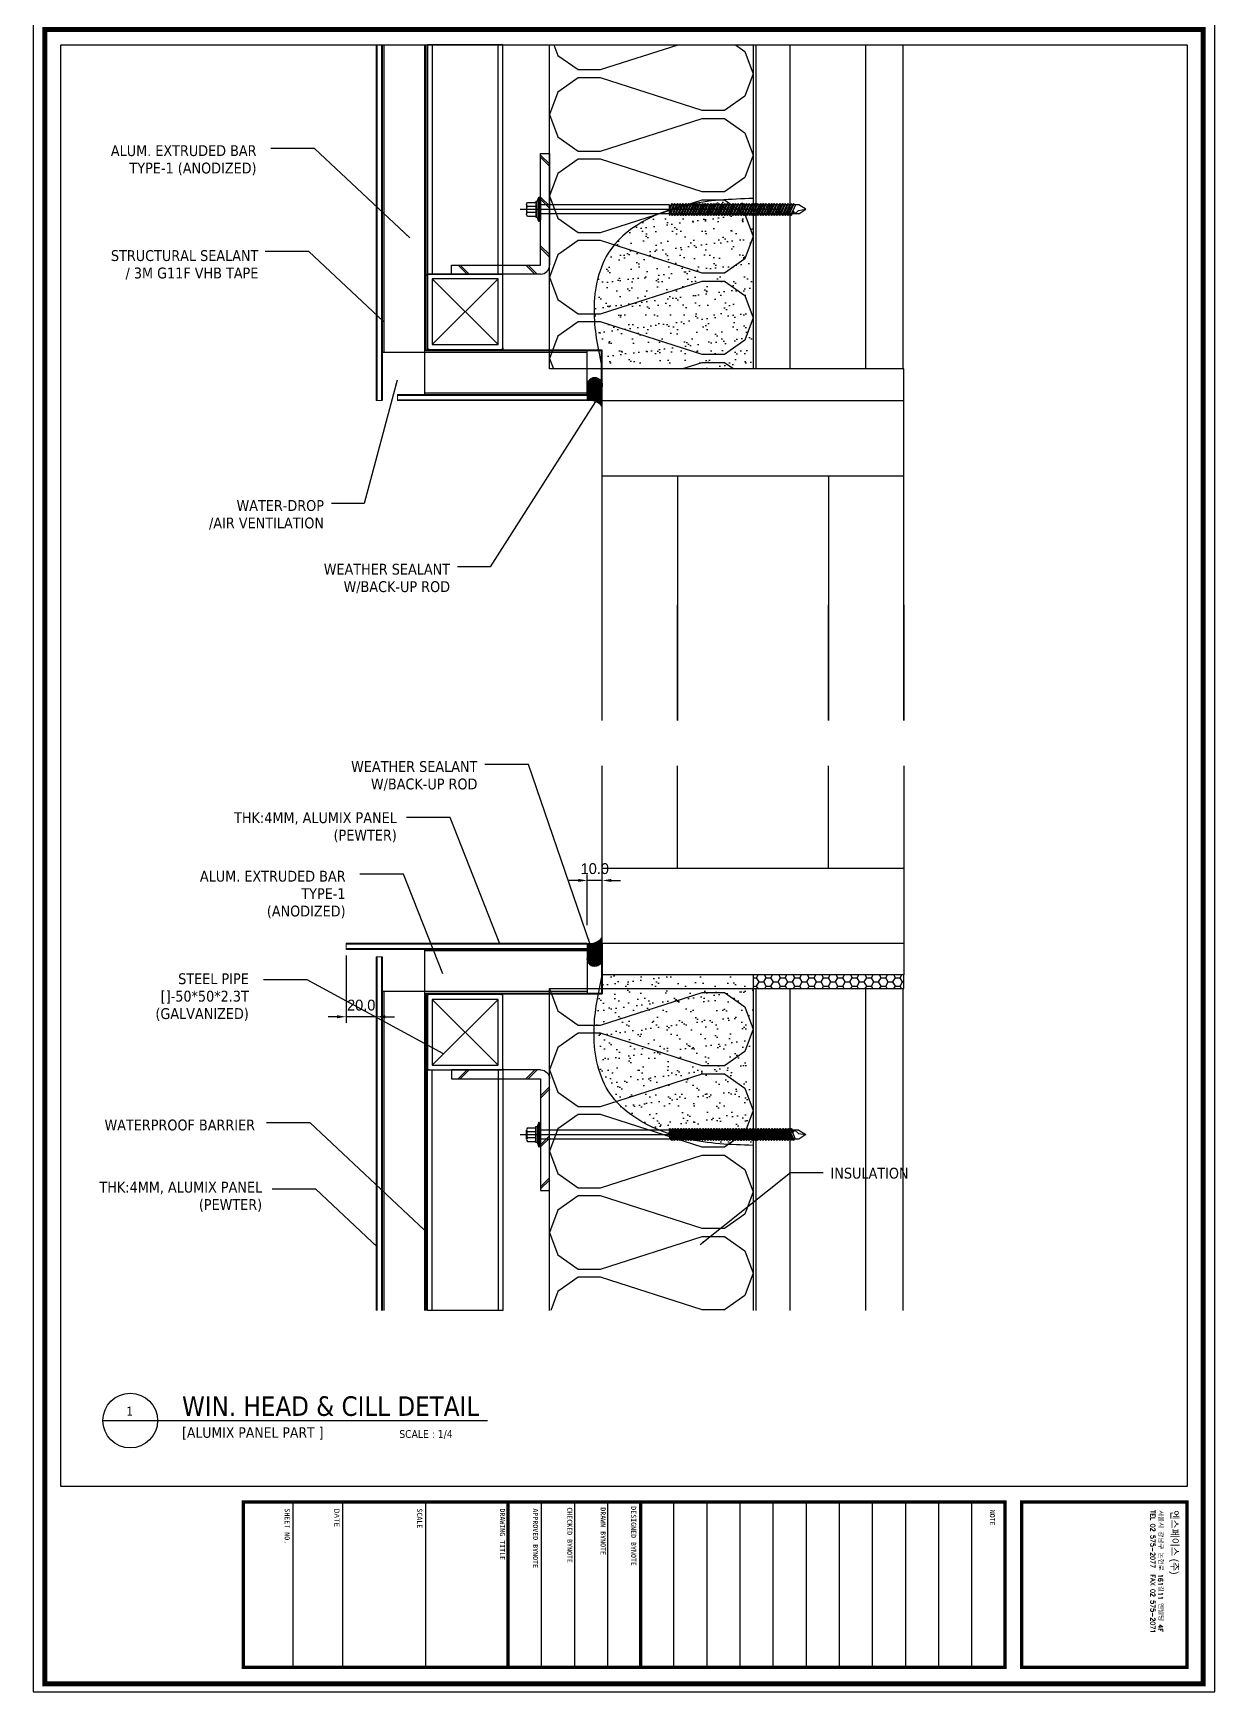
# Model space of a CAD drawing. Header units: millimetres. Extents: x 7297 to 60227, y -7497 to 19324.
# Drawn here: x 8487 to 9271, y 251 to 1352 of the extents above; entities that cross this region are included whole.
import ezdxf

# ---------------------------------------------------------------- set-up
doc = ezdxf.new("R2010")
doc.units = ezdxf.units.MM
doc.linetypes.add('HIDDEN', pattern=[0.375, 0.25, -0.125])
doc.layers.add('NS_AL_PANEL', color=32, linetype='Continuous', lineweight=9)
for name, color, linetype in [('NS_BRACKET_NUTS', 1, 'Continuous'), ('NS_CAULKING', 8, 'Continuous'), ('NS_COL_D-GREY', 8, 'Continuous'), ('NS_COL_L-GREY', 8, 'Continuous'), ('NS_COL_WHITE', 7, 'Continuous'), ('NS_DIM', 1, 'Continuous'), ('NS_FORM', 7, 'Continuous'), ('NS_FRAME', 253, 'Continuous'), ('NS_GASKET_3M', 150, 'Continuous'), ('NS_INSUL', 8, 'Continuous'), ('NS_PIPE_FRAME', 2, 'Continuous'), ('NS_TEXT', 2, 'Continuous'), ('NS_WATERPROOF', 150, 'Continuous')]:
    doc.layers.add(name, color=color, linetype=linetype)
doc.styles.add('Expo M', font='Expo M.ttf')
doc.styles.add('HGTXT', font='romans.shx', dxfattribs={"bigfont": 'whgtxt.shx'})
doc.dimstyles.new('DS2', dxfattribs={"dimscale": 2, "dimtxt": 1.8, "dimasz": 1.5, "dimexe": 1, "dimexo": 1, "dimgap": 0.5, "dimtad": 1, "dimtoh": 1, "dimdec": 1, "dimzin": 1, "dimdsep": 46, "dimtxsty": 'Expo M', "dimcen": 2, "dimadec": 1, "dimazin": 0, "dimtfac": 1, "dimtdec": 4, "dimtix": 1, "dimtmove": 1, "dimatfit": 3, "dimfxl": 1, "dimtolj": 1, "dimtzin": 1, "dimarcsym": 0})
doc.dimstyles.new('N-SPACE', dxfattribs={"dimscale": 4, "dimtxt": 1.8, "dimasz": 1.5, "dimexe": 1, "dimexo": 1, "dimgap": 1, "dimtad": 1, "dimtoh": 1, "dimdec": 1, "dimzin": 1, "dimdsep": 46, "dimtxsty": 'Expo M', "dimcen": 2, "dimclrd": 1, "dimclre": 1, "dimclrt": 2, "dimadec": 1, "dimazin": 0, "dimtfac": 1, "dimtdec": 1, "dimtix": 1, "dimtmove": 1, "dimatfit": 3, "dimfxl": 1, "dimtolj": 1, "dimtzin": 1, "dimarcsym": 0})

# ---------------------------------------------------------------- blocks, each defined once
blk = doc.blocks.new('*D782')
at = {"layer": 'NS_DIM', "color": 1, "lineweight": -2, "transparency": 16777216}
for p, q in [((8854.7, 759.4), (8854.7, 793.2)), ((8864.7, 755.4), (8864.7, 793.2)), ((8848.7, 789.2), (8842.7, 789.2)), ((8864.7, 789.2), (8854.7, 789.2)), ((8870.7, 789.2), (8876.7, 789.2))]:
    blk.add_line(p, q, dxfattribs=at)
at = {"layer": 'NS_DIM', "color": 1, "transparency": 16777216}
for points in [[(8848.7, 790.2), (8848.7, 788.2), (8854.7, 789.2)], [(8870.7, 790.2), (8870.7, 788.2), (8864.7, 789.2)]]:
    blk.add_solid(points, dxfattribs=at)
at = {"layer": 'NS_DIM', "color": 2, "transparency": 16777216, "insert": (8859.7, 797), "char_height": 7.2, "attachment_point": 5, "style": 'Expo M'}
blk.add_mtext('\\A1;10.0', dxfattribs=at)
blk = doc.blocks.new('*D781')
at = {"layer": 'NS_DIM', "color": 1, "lineweight": -2, "transparency": 16777216}
for p, q in [((8694.7, 739.4), (8694.7, 694.7)), ((8714.7, 734.4), (8714.7, 694.7)), ((8688.7, 698.7), (8682.7, 698.7)), ((8714.7, 698.7), (8694.7, 698.7)), ((8720.7, 698.7), (8726.7, 698.7))]:
    blk.add_line(p, q, dxfattribs=at)
at = {"layer": 'NS_DIM', "color": 1, "transparency": 16777216}
for points in [[(8688.7, 699.7), (8688.7, 697.7), (8694.7, 698.7)], [(8720.7, 699.7), (8720.7, 697.7), (8714.7, 698.7)]]:
    blk.add_solid(points, dxfattribs=at)
at = {"layer": 'NS_DIM', "color": 2, "transparency": 16777216, "insert": (8704.7, 706.4), "char_height": 7.2, "attachment_point": 5, "style": 'Expo M'}
blk.add_mtext('\\A1;20.0', dxfattribs=at)
blk = doc.blocks.new('AL-TEMPLATE')
at = {"color": 8}
for p, q in [((2716.82, 1392.97), (2800.02, 1392.97)), ((2716.82, 1376.33), (2800.02, 1376.33)), ((2716.82, 1359.69), (2800.02, 1359.69)), ((2716.82, 1343.05), (2800.02, 1343.05)), ((2716.82, 1326.41), (2800.02, 1326.41)), ((2716.82, 1309.77), (2800.02, 1309.77)), ((2716.82, 1293.13), (2800.02, 1293.13)), ((2716.82, 1276.49), (2800.02, 1276.49)), ((2716.82, 1259.85), (2800.02, 1259.85)), ((2716.82, 1243.21), (2800.02, 1243.21)), ((2716.82, 1209.93), (2800.02, 1209.93)), ((2716.82, 1193.29), (2800.02, 1193.29)), ((2716.82, 1176.65), (2800.02, 1176.65)), ((2716.82, 1118.41), (2800.02, 1118.41)), ((2716.82, 1076.81), (2800.02, 1076.81)), ((2716.82, 1051.85), (2800.02, 1051.85))]:
    blk.add_line(p, q, dxfattribs=at)
at = {"color": 7, "ltscale": 2}
blk.add_lwpolyline([(1972.34, 1515.25), (1972.34, 921.25), (2812.34, 921.25), (2812.34, 1515.25)], close=True, dxfattribs=at)
at = {"color": 8}
for points, const_width in [([(1976.34, 1509.45), (2808.34, 1509.45), (2808.34, 927.05), (1976.34, 927.05)], 2.5), ([(2716.82, 1501.32), (2800.02, 1501.32), (2800.02, 1418.12), (2716.82, 1418.12)], 1.66), ([(2716.82, 1409.8), (2800.02, 1409.8), (2800.02, 1026.89), (2716.82, 1026.89)], 1.66)]:
    blk.add_lwpolyline(points, close=True, dxfattribs=dict(at, const_width=const_width))
at = {"color": 9}
blk.add_lwpolyline([(1984.07, 1501.32), (2709.08, 1501.32), (2709.08, 935.18), (1984.07, 935.18)], close=True, dxfattribs=at)
at = {"color": 8, "const_width": 1.66}
for points in [[(2716.82, 1226.57), (2800.02, 1226.57)], [(2716.82, 1160.01), (2800.02, 1160.01)]]:
    blk.add_lwpolyline(points, dxfattribs=at)
at = {"color": 146, "true_color": 0x105689, "insert": (2721.06, 1496.93), "char_height": 3.6698, "attachment_point": 1, "style": 'HGTXT'}
blk.add_mtext('{\\fExpo M|b0|i0|c129|p18;엔스페이스 (주)}', dxfattribs=at)
at = {"insert": (2720.94, 1489.17), "char_height": 2.3487, "attachment_point": 1, "style": 'HGTXT'}
blk.add_mtext('서울시 강남구 논현로 161길11 엔빌딩 4F\\PTEL 02 575-2077  FAX 02 575-2071', dxfattribs=at)
at = {"color": 8, "attachment_point": 1}
for s, insert, char_height, width in [('NOTE', (2720.76, 1404.73), 2.556, 438.9676), ('DESIGNED BYNOTE', (2719.01, 1224.39), 2.5559, 438.9676), ('DRAWN BYNOTE', (2719.56, 1209.04), 2.5559, 438.9676), ('CHECKED BYNOTE', (2719.56, 1192.25), 2.5559, 438.9676), ('APPROVED BYNOTE', (2720.1, 1175.04), 2.5559, 438.9676), ('DRAWING TITLE', (2720.1, 1158.4), 2.5559, 438.9675), ('SCALE', (2720.1, 1116.8), 2.556, 438.9675), ('{\\fﾱﾼﾸﾲ|b0|i0|c129|p49;DATE}', (2720.1, 1075.2), 2.5559, 438.9675), ('SHEET NO.', (2720.1, 1050.24), 2.556, 438.9675)]:
    blk.add_mtext(s, dxfattribs=dict(at, insert=insert, char_height=char_height, width=width))
blk = doc.blocks.new('sb150')
for p, q in [((3.9, 167.9), (-4, 164.4)), ((-1.1, 167.5), (-4, 166.3)), ((3.9, 166), (-4, 162.6)), ((-3, 171.3), (-3, 167.1)), ((-3, 166.3), (-3, 165.2)), ((2.9, 167.1), (2.9, 166)), ((2.9, 165.2), (2.9, 164.2)), ((2.9, 171.3), (2.9, 167.9)), ((3.9, 164.2), (-4, 160.8)), ((3.9, 162.4), (-4, 158.9)), ((3.9, 160.5), (-4, 157.1)), ((3.9, 158.7), (-4, 155.3)), ((3.9, 156.9), (-4, 153.4)), ((3.9, 155), (-4, 151.6)), ((-3, 164.4), (-3, 163.4)), ((-3, 162.6), (-3, 161.6)), ((-3, 160.8), (-3, 159.7)), ((-3, 158.9), (-3, 157.9)), ((-3, 157.1), (-3, 156.1)), ((-3, 155.3), (-3, 154.2)), ((3.9, 156.9), (-0.1, 155.1)), ((0, -13.4), (0, 156.8)), ((2.9, 163.4), (2.9, 162.4)), ((2.9, 161.6), (2.9, 160.5)), ((2.9, 159.7), (2.9, 158.7)), ((2.9, 157.9), (2.9, 156.9)), ((2.9, 156.1), (2.9, 155)), ((2.9, 154.2), (2.9, 153.2)), ((3.9, 153.2), (-4, 149.8)), ((3.9, 151.4), (-4, 147.9)), ((3.9, 149.5), (-4, 146.1)), ((3.9, 147.7), (-4, 144.3)), ((3.9, 145.9), (-4, 142.4)), ((3.9, 144), (-4, 140.6)), ((-3, 153.4), (-3, 152.4)), ((-3, 151.6), (-3, 150.6)), ((-3, 149.8), (-3, 148.7)), ((-3, 147.9), (-3, 146.9)), ((-3, 146.1), (-3, 145.1)), ((-3, 144.3), (-3, 143.3)), ((2.9, 152.4), (2.9, 151.4)), ((2.9, 150.6), (2.9, 149.5)), ((2.9, 148.7), (2.9, 147.7)), ((2.9, 146.9), (2.9, 145.9)), ((2.9, 145.1), (2.9, 144)), ((2.9, 143.2), (2.9, 142.2)), ((3.9, 138.5), (-4, 135.1)), ((3.9, 136.7), (-4, 133.3)), ((3.9, 134.9), (-4, 131.4)), ((3.9, 133), (-4, 129.6)), ((3.9, 142.2), (-4, 138.8)), ((3.9, 140.4), (-4, 136.9)), ((3.9, 138.5), (-4, 135.1)), ((-3, 135.1), (-3, 134.1)), ((-3, 133.3), (-3, 132.3)), ((-3, 142.4), (-3, 141.4)), ((-3, 140.6), (-3, 139.6)), ((-3, 138.8), (-3, 137.8)), ((-3, 136.9), (-3, 135.9)), ((2.9, 135.9), (2.9, 134.9)), ((2.9, 134.1), (2.9, 133)), ((2.9, 132.2), (2.9, 131.2)), ((2.9, 141.4), (2.9, 140.4)), ((2.9, 139.6), (2.9, 138.5)), ((2.9, 137.7), (2.9, 136.7)), ((2.9, 135.9), (2.9, 134.9)), ((3.9, 131.2), (-4, 127.8)), ((3.9, 129.4), (-4, 125.9)), ((3.9, 127.5), (-4, 124.1)), ((3.9, 125.7), (-4, 122.3)), ((3.9, 123.9), (-4, 120.5)), ((3.9, 122), (-4, 118.6)), ((-3, 131.4), (-3, 130.4)), ((-3, 129.6), (-3, 128.6)), ((-3, 127.8), (-3, 126.8)), ((-3, 125.9), (-3, 124.9)), ((-3, 124.1), (-3, 123.1)), ((-3, 122.3), (-3, 121.3)), ((2.9, 128.6), (2.9, 127.5)), ((2.9, 126.7), (2.9, 125.7)), ((2.9, 124.9), (2.9, 123.9)), ((2.9, 123.1), (2.9, 122)), ((2.9, 121.2), (2.9, 120.2)), ((2.9, 130.4), (2.9, 129.4)), ((3.9, 120.2), (-4, 116.8)), ((3.9, 118.4), (-4, 115)), ((3.9, 116.5), (-4, 113.1)), ((3.9, 114.7), (-4, 111.3)), ((3.9, 112.9), (-4, 109.5)), ((3.9, 111), (-4, 107.6)), ((-3, 120.5), (-3, 119.4)), ((-3, 118.6), (-3, 117.6)), ((-3, 116.8), (-3, 115.8)), ((-3, 115), (-3, 113.9)), ((-3, 113.1), (-3, 112.1)), ((-3, 111.3), (-3, 110.3)), ((2.9, 119.4), (2.9, 118.4)), ((2.9, 117.6), (2.9, 116.5)), ((2.9, 115.7), (2.9, 114.7)), ((2.9, 113.9), (2.9, 112.9)), ((2.9, 112.1), (2.9, 111)), ((2.9, 110.2), (2.9, 109.2)), ((3.9, 109.2), (-4, 105.8)), ((3.9, 107.4), (-4, 104)), ((3.9, 105.5), (-4, 102.1)), ((3.9, 103.7), (-4, 100.3)), ((3.9, 101.9), (-4, 98.5)), ((3.9, 100), (-4, 96.6)), ((-3, 109.5), (-3, 108.4)), ((-3, 107.6), (-3, 106.6)), ((-3, 105.8), (-3, 104.8)), ((-3, 104), (-3, 102.9)), ((-3, 102.1), (-3, 101.1)), ((-3, 100.3), (-3, 99.3)), ((2.9, 108.4), (2.9, 107.4)), ((2.9, 104.7), (2.9, 103.7)), ((2.9, 106.6), (2.9, 105.5)), ((2.9, 102.9), (2.9, 101.9)), ((2.9, 101.1), (2.9, 100)), ((2.9, 99.2), (2.9, 98.2)), ((3.9, 98.2), (-4, 94.8)), ((3.9, 96.4), (-4, 93)), ((3.9, 94.5), (-4, 91.1)), ((3.9, 92.7), (-4, 89.3)), ((3.9, 90.9), (-4, 87.5)), ((3.9, 89), (-4, 85.6)), ((-3, 98.5), (-3, 97.4)), ((-3, 96.6), (-3, 95.6)), ((-3, 94.8), (-3, 93.8)), ((-3, 93), (-3, 91.9)), ((-3, 91.1), (-3, 90.1)), ((-3, 89.3), (-3, 88.3)), ((2.9, 93.7), (2.9, 92.7)), ((2.9, 91.9), (2.9, 90.9)), ((2.9, 90.1), (2.9, 89)), ((2.9, 97.4), (2.9, 96.4)), ((2.9, 95.6), (2.9, 94.5)), ((2.9, 95.6), (2.9, 94.5)), ((2.9, 88.2), (2.9, 87.2)), ((-3, 85.5), (-3, 0)), ((-3, 87.5), (-3, 86.4)), ((-3, 87.5), (-3, 86.4)), ((-3, 85.5), (2.9, 85.5)), ((3.9, 87.2), (-0.1, 85.5)), ((2.9, 85.5), (2.9, 0)), ((-5, -3.2), (-5.3, -3.2)), ((-4.5, -8.7), (-4.5, -3.7)), ((3, -9.2), (-3, -9.2)), ((-2, -8.7), (-2, -3.2)), ((2, -8.7), (2, -3.2)), ((4.5, -8.7), (4.5, -3.7))]:
    blk.add_line(p, q)
for points in [[(-4, 164.4), (-3, 165.2), (2.9, 167.9), (3.9, 167.9), (2.9, 167.1), (-3, 164.4)], [(-4, 166.3), (-3, 167.1), (-2.1, 167.5), (-1.1, 167.5), (-2.1, 166.7), (-3, 166.3)], [(-4, 162.6), (-3, 163.4), (2.9, 166), (3.9, 166), (2.9, 165.2), (-3, 162.6)], [(-4, 160.8), (-3, 161.6), (2.9, 164.2), (3.9, 164.2), (2.9, 163.4), (-3, 160.8)], [(-4, 158.9), (-3, 159.7), (2.9, 162.4), (3.9, 162.4), (2.9, 161.6), (-3, 158.9)], [(-4, 157.1), (-3, 157.9), (2.9, 160.5), (3.9, 160.5), (2.9, 159.7), (-3, 157.1)], [(-4, 155.3), (-3, 156.1), (2.9, 158.7), (3.9, 158.7), (2.9, 157.9), (-3, 155.3)], [(-4, 153.4), (-3, 154.2), (2.9, 156.9), (3.9, 156.9), (2.9, 156.1), (-3, 153.4)], [(-4, 151.6), (-3, 152.4), (2.9, 155), (3.9, 155), (2.9, 154.2), (-3, 151.6)], [(-4, 149.8), (-3, 150.6), (2.9, 153.2), (3.9, 153.2), (2.9, 152.4), (-3, 149.8)], [(-4, 147.9), (-3, 148.7), (2.9, 151.4), (3.9, 151.4), (2.9, 150.6), (-3, 147.9)], [(-4, 146.1), (-3, 146.9), (2.9, 149.5), (3.9, 149.5), (2.9, 148.7), (-3, 146.1)], [(-4, 144.3), (-3, 145.1), (2.9, 147.7), (3.9, 147.7), (2.9, 146.9), (-3, 144.3)], [(-4, 142.4), (-3, 143.3), (2.9, 145.9), (3.9, 145.9), (2.9, 145.1), (-3, 142.4)], [(-4, 140.6), (-3, 141.4), (2.9, 144), (3.9, 144), (2.9, 143.2), (-3, 140.6)], [(-4, 135.1), (-3, 135.9), (2.9, 138.5), (3.9, 138.5), (2.9, 137.7), (-3, 135.1)], [(-4, 133.3), (-3, 134.1), (2.9, 136.7), (3.9, 136.7), (2.9, 135.9), (-3, 133.3)], [(-4, 131.4), (-3, 132.3), (2.9, 134.9), (3.9, 134.9), (2.9, 134.1), (-3, 131.4)], [(-4, 129.6), (-3, 130.4), (2.9, 133), (3.9, 133), (2.9, 132.2), (-3, 129.6)], [(-4, 138.8), (-3, 139.6), (2.9, 142.2), (3.9, 142.2), (2.9, 141.4), (-3, 138.8)], [(-4, 136.9), (-3, 137.8), (2.9, 140.4), (3.9, 140.4), (2.9, 139.6), (-3, 136.9)], [(-4, 135.1), (-3, 135.9), (2.9, 138.5), (3.9, 138.5), (2.9, 137.7), (-3, 135.1)], [(-4, 127.8), (-3, 128.6), (2.9, 131.2), (3.9, 131.2), (2.9, 130.4), (-3, 127.8)], [(-4, 125.9), (-3, 126.8), (2.9, 129.4), (3.9, 129.4), (2.9, 128.6), (-3, 125.9)], [(-4, 124.1), (-3, 124.9), (2.9, 127.5), (3.9, 127.5), (2.9, 126.7), (-3, 124.1)], [(-4, 122.3), (-3, 123.1), (2.9, 125.7), (3.9, 125.7), (2.9, 124.9), (-3, 122.3)], [(-4, 120.5), (-3, 121.3), (2.9, 123.9), (3.9, 123.9), (2.9, 123.1), (-3, 120.5)], [(-4, 118.6), (-3, 119.4), (2.9, 122), (3.9, 122), (2.9, 121.2), (-3, 118.6)], [(-4, 116.8), (-3, 117.6), (2.9, 120.2), (3.9, 120.2), (2.9, 119.4), (-3, 116.8)], [(-4, 115), (-3, 115.8), (2.9, 118.4), (3.9, 118.4), (2.9, 117.6), (-3, 115)], [(-4, 113.1), (-3, 113.9), (2.9, 116.5), (3.9, 116.5), (2.9, 115.7), (-3, 113.1)], [(-4, 111.3), (-3, 112.1), (2.9, 114.7), (3.9, 114.7), (2.9, 113.9), (-3, 111.3)], [(-4, 109.5), (-3, 110.3), (2.9, 112.9), (3.9, 112.9), (2.9, 112.1), (-3, 109.5)], [(-4, 107.6), (-3, 108.4), (2.9, 111), (3.9, 111), (2.9, 110.2), (-3, 107.6)], [(-4, 105.8), (-3, 106.6), (2.9, 109.2), (3.9, 109.2), (2.9, 108.4), (-3, 105.8)], [(-4, 104), (-3, 104.8), (2.9, 107.4), (3.9, 107.4), (2.9, 106.6), (-3, 104)], [(-4, 102.1), (-3, 102.9), (2.9, 105.5), (3.9, 105.5), (2.9, 104.7), (-3, 102.1)], [(-4, 100.3), (-3, 101.1), (2.9, 103.7), (3.9, 103.7), (2.9, 102.9), (-3, 100.3)], [(-4, 98.5), (-3, 99.3), (2.9, 101.9), (3.9, 101.9), (2.9, 101.1), (-3, 98.5)], [(-4, 96.6), (-3, 97.4), (2.9, 100), (3.9, 100), (2.9, 99.2), (-3, 96.6)], [(-4, 94.8), (-3, 95.6), (2.9, 98.2), (3.9, 98.2), (2.9, 97.4), (-3, 94.8)], [(-4, 93), (-3, 93.8), (2.9, 96.4), (3.9, 96.4), (2.9, 95.6), (-3, 93)], [(-4, 91.1), (-3, 91.9), (2.9, 94.5), (3.9, 94.5), (2.9, 93.7), (-3, 91.1)], [(-4, 89.3), (-3, 90.1), (2.9, 92.7), (3.9, 92.7), (2.9, 91.9), (-3, 89.3)], [(-4, 87.5), (-3, 88.3), (2.9, 90.9), (3.9, 90.9), (2.9, 90.1), (-3, 87.5)], [(-4, 85.6), (-3, 86.4), (2.9, 89), (3.9, 89), (2.9, 88.2), (-3, 85.6)], [(-0.1, 85.5), (0.9, 86.3), (2.9, 87.2), (3.9, 87.2), (2.9, 86.4), (0.9, 85.5)], [(7, -0.7), (7, 0), (-7, 0), (-7, -0.7)], [(-8, -1.2), (8, -1.2), (8, -0.7), (-8, -0.7)], [(-5.3, -2.2), (5.2, -2.2), (8, -1.2), (-8, -1.2)], [(5.2, -2.2), (5.2, -3.2), (-5.3, -3.2), (-5.3, -2.2)]]:
    blk.add_lwpolyline(points, close=True)
for points in [[(-3, 165.9), (-4, 166.3), (-3, 165.5)], [(-3, 171.3), (0, 176.1), (2.9, 171.3)], [(2.9, 169.3), (-1.1, 167.5), (-3, 168.7), (-0.7, 171.2), (0, 176.1)], [(2.9, 168.3), (3.9, 167.9), (2.9, 168.7)], [(2.9, 168.3), (3.9, 167.9), (2.9, 168.7)], [(2.9, 166.4), (3.9, 166), (2.9, 166.8)], [(2.9, 166.4), (3.9, 166), (2.9, 166.8)], [(-3, 164), (-4, 164.4), (-3, 163.6)], [(-3, 162.2), (-4, 162.6), (-3, 161.8)], [(-3, 160.4), (-4, 160.8), (-3, 160)], [(-3, 158.5), (-4, 158.9), (-3, 158.1)], [(-3, 156.7), (-4, 157.1), (-3, 156.3)], [(-3, 154.9), (-4, 155.3), (-3, 154.5)], [(2.9, 164.6), (3.9, 164.2), (2.9, 165)], [(2.9, 164.6), (3.9, 164.2), (2.9, 165)], [(2.9, 162.8), (3.9, 162.4), (2.9, 163.2)], [(2.9, 162.8), (3.9, 162.4), (2.9, 163.2)], [(2.9, 160.9), (3.9, 160.5), (2.9, 161.3)], [(2.9, 160.9), (3.9, 160.5), (2.9, 161.3)], [(2.9, 159.1), (3.9, 158.7), (2.9, 159.5)], [(2.9, 159.1), (3.9, 158.7), (2.9, 159.5)], [(2.9, 157.3), (3.9, 156.9), (2.9, 157.7)], [(2.9, 157.3), (3.9, 156.9), (2.9, 157.7)], [(2.9, 157.3), (3.9, 156.9), (2.9, 157.7)], [(2.9, 157.3), (3.9, 156.9), (2.9, 157.7)], [(2.9, 155.4), (3.9, 155), (2.9, 155.8)], [(2.9, 155.4), (3.9, 155), (2.9, 155.8)], [(-3, 153), (-4, 153.4), (-3, 152.6)], [(-3, 151.2), (-4, 151.6), (-3, 150.8)], [(-3, 149.4), (-4, 149.8), (-3, 149)], [(-3, 147.5), (-4, 147.9), (-3, 147.1)], [(-3, 145.7), (-4, 146.1), (-3, 145.3)], [(-3, 143.9), (-4, 144.3), (-3, 143.5)], [(2.9, 153.6), (3.9, 153.2), (2.9, 154)], [(2.9, 153.6), (3.9, 153.2), (2.9, 154)], [(2.9, 151.8), (3.9, 151.4), (2.9, 152.2)], [(2.9, 151.8), (3.9, 151.4), (2.9, 152.2)], [(2.9, 149.9), (3.9, 149.5), (2.9, 150.3)], [(2.9, 149.9), (3.9, 149.5), (2.9, 150.3)], [(2.9, 148.1), (3.9, 147.7), (2.9, 148.5)], [(2.9, 148.1), (3.9, 147.7), (2.9, 148.5)], [(2.9, 146.3), (3.9, 145.9), (2.9, 146.7)], [(2.9, 146.3), (3.9, 145.9), (2.9, 146.7)], [(2.9, 144.4), (3.9, 144), (2.9, 144.8)], [(2.9, 144.4), (3.9, 144), (2.9, 144.8)], [(-3, 134.7), (-4, 135.1), (-3, 134.3)], [(-3, 132.9), (-4, 133.3), (-3, 132.5)], [(-3, 142), (-4, 142.4), (-3, 141.6)], [(-3, 140.2), (-4, 140.6), (-3, 139.8)], [(-3, 138.4), (-4, 138.8), (-3, 138)], [(-3, 136.5), (-4, 136.9), (-3, 136.1)], [(2.9, 142.6), (3.9, 142.2), (2.9, 143)], [(2.9, 142.6), (3.9, 142.2), (2.9, 143)], [(2.9, 140.8), (3.9, 140.4), (2.9, 141.2)], [(2.9, 140.8), (3.9, 140.4), (2.9, 141.2)], [(2.9, 138.9), (3.9, 138.5), (2.9, 139.3)], [(2.9, 138.9), (3.9, 138.5), (2.9, 139.3)], [(2.9, 137.1), (3.9, 136.7), (2.9, 137.5)], [(2.9, 137.1), (3.9, 136.7), (2.9, 137.5)], [(2.9, 135.3), (3.9, 134.9), (2.9, 135.7)], [(2.9, 135.3), (3.9, 134.9), (2.9, 135.7)], [(2.9, 135.3), (3.9, 134.9), (2.9, 135.7)], [(2.9, 135.3), (3.9, 134.9), (2.9, 135.7)], [(2.9, 133.4), (3.9, 133), (2.9, 133.8)], [(2.9, 133.4), (3.9, 133), (2.9, 133.8)], [(-3, 131), (-4, 131.4), (-3, 130.6)], [(-3, 129.2), (-4, 129.6), (-3, 128.8)], [(-3, 127.4), (-4, 127.8), (-3, 127)], [(-3, 125.5), (-4, 125.9), (-3, 125.1)], [(-3, 123.7), (-4, 124.1), (-3, 123.3)], [(-3, 121.9), (-4, 122.3), (-3, 121.5)], [(2.9, 131.6), (3.9, 131.2), (2.9, 132)], [(2.9, 131.6), (3.9, 131.2), (2.9, 132)], [(2.9, 129.8), (3.9, 129.4), (2.9, 130.2)], [(2.9, 129.8), (3.9, 129.4), (2.9, 130.2)], [(2.9, 127.9), (3.9, 127.5), (2.9, 128.3)], [(2.9, 127.9), (3.9, 127.5), (2.9, 128.3)], [(2.9, 126.1), (3.9, 125.7), (2.9, 126.5)], [(2.9, 126.1), (3.9, 125.7), (2.9, 126.5)], [(2.9, 124.3), (3.9, 123.9), (2.9, 124.7)], [(2.9, 124.3), (3.9, 123.9), (2.9, 124.7)], [(2.9, 122.4), (3.9, 122), (2.9, 122.8)], [(2.9, 122.4), (3.9, 122), (2.9, 122.8)], [(-3, 120), (-4, 120.5), (-3, 119.6)], [(-3, 118.2), (-4, 118.6), (-3, 117.8)], [(-3, 116.4), (-4, 116.8), (-3, 116)], [(-3, 114.5), (-4, 115), (-3, 114.1)], [(-3, 112.7), (-4, 113.1), (-3, 112.3)], [(-3, 110.9), (-4, 111.3), (-3, 110.5)], [(2.9, 120.6), (3.9, 120.2), (2.9, 121)], [(2.9, 120.6), (3.9, 120.2), (2.9, 121)], [(2.9, 118.8), (3.9, 118.4), (2.9, 119.2)], [(2.9, 118.8), (3.9, 118.4), (2.9, 119.2)], [(2.9, 116.9), (3.9, 116.5), (2.9, 117.3)], [(2.9, 116.9), (3.9, 116.5), (2.9, 117.3)], [(2.9, 115.1), (3.9, 114.7), (2.9, 115.5)], [(2.9, 115.1), (3.9, 114.7), (2.9, 115.5)], [(2.9, 113.3), (3.9, 112.9), (2.9, 113.7)], [(2.9, 113.3), (3.9, 112.9), (2.9, 113.7)], [(2.9, 111.4), (3.9, 111), (2.9, 111.8)], [(2.9, 111.4), (3.9, 111), (2.9, 111.8)], [(-3, 109.1), (-4, 109.5), (-3, 108.6)], [(-3, 107.2), (-4, 107.6), (-3, 106.8)], [(-3, 105.4), (-4, 105.8), (-3, 105)], [(-3, 103.6), (-4, 104), (-3, 103.1)], [(-3, 101.7), (-4, 102.1), (-3, 101.3)], [(-3, 99.9), (-4, 100.3), (-3, 99.5)], [(2.9, 109.6), (3.9, 109.2), (2.9, 110)], [(2.9, 109.6), (3.9, 109.2), (2.9, 110)], [(2.9, 107.8), (3.9, 107.4), (2.9, 108.2)], [(2.9, 107.8), (3.9, 107.4), (2.9, 108.2)], [(2.9, 105.9), (3.9, 105.5), (2.9, 106.3)], [(2.9, 105.9), (3.9, 105.5), (2.9, 106.3)], [(2.9, 104.1), (3.9, 103.7), (2.9, 104.5)], [(2.9, 104.1), (3.9, 103.7), (2.9, 104.5)], [(2.9, 102.3), (3.9, 101.9), (2.9, 102.7)], [(2.9, 102.3), (3.9, 101.9), (2.9, 102.7)], [(2.9, 100.4), (3.9, 100), (2.9, 100.8)], [(2.9, 100.4), (3.9, 100), (2.9, 100.8)], [(-3, 98.1), (-4, 98.5), (-3, 97.7)], [(-3, 96.2), (-4, 96.6), (-3, 95.8)], [(-3, 94.4), (-4, 94.8), (-3, 94)], [(-3, 92.6), (-4, 93), (-3, 92.2)], [(-3, 90.7), (-4, 91.1), (-3, 90.3)], [(-3, 88.9), (-4, 89.3), (-3, 88.5)], [(2.9, 98.6), (3.9, 98.2), (2.9, 99)], [(2.9, 98.6), (3.9, 98.2), (2.9, 99)], [(2.9, 96.8), (3.9, 96.4), (2.9, 97.2)], [(2.9, 96.8), (3.9, 96.4), (2.9, 97.2)], [(2.9, 94.9), (3.9, 94.5), (2.9, 95.3)], [(2.9, 94.9), (3.9, 94.5), (2.9, 95.3)], [(2.9, 93.1), (3.9, 92.7), (2.9, 93.5)], [(2.9, 93.1), (3.9, 92.7), (2.9, 93.5)], [(2.9, 91.3), (3.9, 90.9), (2.9, 91.7)], [(2.9, 91.3), (3.9, 90.9), (2.9, 91.7)], [(2.9, 89.4), (3.9, 89), (2.9, 89.8)], [(2.9, 89.4), (3.9, 89), (2.9, 89.8)], [(-3, 87.1), (-4, 87.5), (-3, 86.7)], [(2.9, 87.6), (3.9, 87.2), (2.9, 88)], [(2.9, 87.6), (3.9, 87.2), (2.9, 88)]]:
    blk.add_lwpolyline(points)
for centre, radius, start, end in [((-5, -3.7), 0.5, 0, 90), ((-3.3, -7.4), 1.81, 226.3972, 313.6028), ((0, -5), 4.25, 241.9275, 298.0725), ((3.2, -7.4), 1.81, 226.3972, 313.6028), ((5, -3.7), 0.5, 90, 180)]:
    blk.add_arc(centre, radius, start, end)
blk = doc.blocks.new('A$C139D1078')
for p, q in [((24.2, 29.3), (98.2, 29.3)), ((24.2, 23.3), (24.2, 29.3)), ((98.2, 23.3), (24.2, 23.3)), ((25.2, 23.4), (31.2, 29.4)), ((26.5, 23.3), (32.5, 29.3)), ((53.1, 23.4), (59.1, 29.4)), ((54.4, 23.3), (60.4, 29.3)), ((85.5, 23.4), (91.5, 29.4)), ((86.9, 23.3), (92.9, 29.3)), ((98.2, -35.7), (98.2, 23.3)), ((104.2, 23.3), (104.2, -35.7)), ((98.2, 15), (104.2, 21)), ((98.2, 13.5), (104.2, 19.5)), ((98.2, -30), (104.2, -24)), ((98.2, -31.4), (104.2, -25.4)), ((104.2, -35.7), (98.2, -35.7))]:
    blk.add_line(p, q)
blk.add_arc((98.2, 23.3), 6, 0, 90)
blk = doc.blocks.new('*U98')
for p, q in [((1, 50), (0, 50)), ((0, 49), (0, 50)), ((0, 49), (0, 1)), ((49, 50), (1, 50)), ((3.2, 3.2), (46.8, 46.8)), ((46.8, 3.2), (3.2, 46.8)), ((49, 50), (50, 50)), ((50, 49), (50, 50)), ((50, 1), (50, 49)), ((0, 1), (0, 0)), ((1, 0), (0, 0)), ((50, 1), (50, 0)), ((1, 0), (49, 0)), ((49, 0), (50, 0))]:
    blk.add_line(p, q)
blk.add_lwpolyline([(3.2, 46.8), (3.2, 3.2), (46.8, 3.2), (46.8, 46.8)], close=True)
for centre, start, end in [((1, 49), 90, 180), ((49, 49), 0, 90), ((1, 1), 180, 270), ((49, 1), 270, 0)]:
    blk.add_arc(centre, 1, start, end)
blk = doc.blocks.new('*U196')
blk.add_lwpolyline([(0, 0), (50, 0), (50, 152.2), (0, 152.2)], close=True)
at = {"linetype": 'HIDDEN'}
blk.add_lwpolyline([(3.2, 0), (46.8, 0), (46.8, 152.2), (3.2, 152.2)], close=True, dxfattribs=at)
blk = doc.blocks.new('*U197')
blk.add_lwpolyline([(0, 0), (50, 0), (50, 159.8), (0, 159.8)], close=True)
at = {"linetype": 'HIDDEN'}
blk.add_lwpolyline([(3.2, 0), (46.8, 0), (46.8, 159.8), (3.2, 159.8)], close=True, dxfattribs=at)

msp = doc.modelspace()

# ---------------------------------------------------------------- hatches: boundary and pattern name
at = {"layer": 'NS_CAULKING'}
h = msp.add_hatch(dxfattribs=at)
h.set_pattern_fill('HONEY', color=256, scale=0.149999, style=0)
h.set_pattern_definition([(360, (616152.13055, 913868.51504), (0.71437227822, 0.41244302533), [0.4762481855, -0.95249637096]), (120, (616152.13055, 913868.51504), (-0.71437227666, 0.41244302803), [0.4762481855, -0.95249637096]), (60, (616152.13055, 913868.51504), (1.56e-09, 0.82488605336), [-0.95249637096, 0.4762481855])])
edge = h.paths.add_edge_path()
edge.add_arc((8859.69, 1118.07), 5, 540, 900, ccw=False)
h = msp.add_hatch(dxfattribs=at)
h.set_pattern_fill('ANSI37', color=256, scale=0.149999, angle=90, style=0)
h.set_pattern_definition([(135, (-901435.9115, 556413.13404), (-0.33675832148, -0.33675832148), []), (225, (-901435.9115, 556413.13404), (0.33675832148, -0.33675832148), [])])
h.paths.add_polyline_path([(8854.69, 1115.21), (8854.69, 1118.07, 1.0004219), (8864.69, 1118.07), (8864.69, 1103.75, 0.2849357), (8854.69, 1107.71)])
h = msp.add_hatch(dxfattribs=at)
h.set_pattern_fill('ANSI37', color=256, scale=0.149999, angle=90, style=0)
h.set_pattern_definition([(135, (-901435.91155, 555543.6915), (-0.33675832148, -0.33675832148), []), (225, (-901435.91155, 555543.6915), (0.33675832148, -0.33675832148), [])])
h.paths.add_polyline_path([(8854.69, 739.95), (8854.69, 737.09, -1.0004219), (8864.69, 737.09), (8864.69, 751.41, -0.2849357), (8854.69, 747.45)])
h = msp.add_hatch(dxfattribs=at)
h.set_pattern_fill('HONEY', color=256, scale=0.149999, style=0)
h.set_pattern_definition([(360, (616152.13052, 912999.0725), (0.71437227822, 0.41244302533), [0.4762481855, -0.95249637096]), (120, (616152.13052, 912999.0725), (-0.71437227666, 0.41244302803), [0.4762481855, -0.95249637096]), (60, (616152.13052, 912999.0725), (1.56e-09, 0.82488605336), [-0.95249637096, 0.4762481855])])
edge = h.paths.add_edge_path()
edge.add_arc((8859.69, 737.09), 5, -180, 180)
at = {"layer": 'NS_GASKET_3M'}
h = msp.add_hatch(dxfattribs=at)
h.set_pattern_fill('HONEY,_O', color=256, scale=0.999996)
h.set_pattern_definition([(360, (653275.3122, 918913.4556), (4.762481855, 2.749620169), [3.174987903, -6.349975806]), (120, (653275.3122, 918913.4556), (-4.7624818444, 2.749620187), [3.174987903, -6.349975806]), (60, (653275.3122, 918913.4556), (1.04e-08, 5.499240356), [-6.349975806, 3.174987903])])
h.paths.add_polyline_path([(9064.69, 717.45), (9064.69, 726.45), (8964.69, 726.45), (8964.69, 717.45)])
at = {"layer": 'NS_INSUL'}
h = msp.add_hatch(dxfattribs=at)
h.set_pattern_fill('AR-SAND', color=256, scale=0.25)
h.set_pattern_definition([(37.5, (-10484.075, 4080.664), (-0.400008, 12.235331), [0, -9.652, 0, -10.795, 0, -10.31875]), (7.5, (-10484.075, 4080.664), (11.238082, 17.920628), [0, -5.207, 0, -8.6995, 0, -3.33375]), (327.5, (-10491.885, 4080.664), (19.774809, 0.0359296), [0, -3.175, 0, -11.43, 0, -14.9225]), (317.5, (-10491.885, 4080.664), (19.088911, 5.573233), [0, -1.5875, 0, -7.493, 0, -8.5725])])
edge = h.paths.add_edge_path()
edge.add_line((8919.33, 1237.19), (8964.69, 1241.88))
edge.add_line((8964.69, 1241.88), (8964.66, 1187.68))
edge.add_line((8964.66, 1187.68), (8964.69, 1160.1))
edge.add_line((8964.69, 1160.1), (8964.69, 1129.02))
edge.add_line((8964.69, 1129.02), (8907.69, 1128.71))
edge.add_line((8907.69, 1128.71), (8864.69, 1128.71))
edge.add_line((8864.69, 1128.71), (8860.38, 1151.52))
edge.add_spline(control_points=[(8860.38, 1151.52), (8859.21, 1165.31), (8859.72, 1195.62), (8876.38, 1219.44), (8898.02, 1232.48), (8919.33, 1237.19)], knot_values=[0, 0, 0, 0, 10.5337084, 77.5802526, 130.3865718, 130.3865718, 130.3865718, 130.3865718], degree=3, periodic=0)
h = msp.add_hatch(dxfattribs=at)
h.set_pattern_fill('AR-SAND', color=256, scale=0.25)
h.set_pattern_definition([(37.5, (-10484.075, 3269.113), (-0.400008, 12.235331), [0, -9.652, 0, -10.795, 0, -10.31875]), (7.5, (-10484.075, 3269.113), (11.238082, 17.920628), [0, -5.207, 0, -8.6995, 0, -3.33375]), (327.5, (-10491.885, 3269.113), (19.774809, 0.0359296), [0, -3.175, 0, -11.43, 0, -14.9225]), (317.5, (-10491.885, 3269.113), (19.088911, 5.573233), [0, -1.5875, 0, -7.493, 0, -8.5725])])
edge = h.paths.add_edge_path()
edge.add_line((8919.33, 617.97), (8964.69, 613.28))
edge.add_line((8964.69, 613.28), (8964.66, 667.48))
edge.add_line((8964.66, 667.48), (8964.69, 695.06))
edge.add_line((8964.69, 695.06), (8964.69, 726.14))
edge.add_line((8964.69, 726.14), (8907.69, 726.45))
edge.add_line((8907.69, 726.45), (8864.69, 726.45))
edge.add_line((8864.69, 726.45), (8860.38, 703.64))
edge.add_spline(control_points=[(8860.38, 703.64), (8859.21, 689.85), (8859.72, 659.54), (8876.38, 635.72), (8898.02, 622.68), (8919.33, 617.97)], knot_values=[0, 0, 0, 0, 10.5337084, 77.5802526, 130.3865718, 130.3865718, 130.3865718, 130.3865718], degree=3, periodic=0)

# ---------------------------------------------------------------- linework, layer by layer
at = {"layer": 'NS_AL_PANEL'}
for p, q in [((8714.69, 1107.71), (8714.69, 1343.89)), ((8715.19, 1343.89), (8715.19, 1107.71)), ((8718.19, 1343.89), (8718.19, 1107.71)), ((8718.69, 1343.89), (8718.69, 1107.71)), ((8718.69, 1107.71), (8714.69, 1107.71)), ((8728.69, 1111.71), (8728.69, 1107.71)), ((8854.69, 1111.71), (8728.69, 1111.71)), ((8854.69, 1111.21), (8728.69, 1111.21)), ((8854.69, 1108.21), (8728.69, 1108.21)), ((8854.69, 1107.71), (8728.69, 1107.71)), ((8854.69, 1111.71), (8854.69, 1107.71)), ((8854.69, 747.45), (8694.69, 747.45)), ((8694.69, 743.45), (8694.69, 747.45)), ((8854.69, 746.95), (8694.69, 746.95)), ((8854.69, 743.95), (8694.69, 743.95)), ((8854.69, 743.45), (8694.69, 743.45)), ((8718.69, 738.45), (8714.69, 738.45)), ((8714.69, 503.62), (8714.69, 738.45)), ((8715.19, 738.45), (8715.19, 503.62)), ((8718.19, 738.45), (8718.19, 503.62)), ((8718.69, 738.45), (8718.69, 503.62)), ((8854.69, 743.45), (8854.69, 747.45))]:
    msp.add_line(p, q, dxfattribs=at)
at = {"layer": 'NS_CAULKING'}
for centre in [(8859.69, 1118.07, 0), (8859.69, 737.09, 0)]:
    msp.add_circle(centre, 5, dxfattribs=at)
for centre, start, end in [((8856.5, 1097.67), 36.58603, 100.20262), ((8856.5, 757.49), 259.79738, 323.41397)]:
    msp.add_arc(centre, 10.2, start, end, dxfattribs=at)
at = {"layer": 'NS_COL_D-GREY'}
for points in [[(8864.69, 895.38), (8864.69, 1128.71)], [(9064.69, 1128.71), (8864.69, 1128.71)], [(9064.69, 895.38), (9064.69, 1128.71)], [(8864.69, 1107.71), (9064.69, 1107.71)], [(8864.69, 1057.71), (9064.69, 1057.71)], [(8914.69, 1057.71), (8914.69, 895.38)], [(9014.69, 1057.71), (9014.69, 895.38)], [(8864.69, 895.38), (8864.69, 972.13)], [(8914.69, 895.38), (8914.69, 972.13)], [(9014.69, 895.38), (9014.69, 972.13)], [(9064.69, 972.13), (9064.69, 895.38)], [(9064.69, 865.38), (9064.69, 726.45), (8864.69, 726.45), (8864.69, 865.38)], [(8914.69, 797.45), (8914.69, 865.38)], [(9014.69, 797.45), (9014.69, 865.38)], [(8864.69, 797.45), (9064.69, 797.45)], [(8864.69, 747.45), (9064.69, 747.45)]]:
    msp.add_lwpolyline(points, dxfattribs=at)
at = {"layer": 'NS_COL_L-GREY'}
for p, q in [((8718.69, 1343.89), (8718.69, 1107.71)), ((8719.69, 1343.89), (8719.69, 1139.71)), ((8746.69, 1343.89), (8746.69, 1111.71)), ((8854.69, 1139.71), (8718.69, 1139.71)), ((8854.69, 1111.71), (8854.69, 1141.71)), ((8854.69, 1112.71), (8746.69, 1112.71)), ((8718.69, 738.45), (8718.69, 503.62)), ((8746.69, 743.45), (8746.69, 503.62)), ((8854.69, 742.45), (8746.69, 742.45)), ((8854.69, 743.45), (8854.69, 713.45)), ((8854.69, 715.45), (8718.69, 715.45)), ((8719.69, 715.45), (8719.69, 503.62))]:
    msp.add_line(p, q, dxfattribs=at)
at = {"layer": 'NS_COL_WHITE'}
msp.add_line((8533.32, 430.64), (8788.46, 430.64), dxfattribs=at)
msp.add_circle((8551.46, 430.64), 18.14, dxfattribs=at)
at = {"layer": 'NS_FRAME'}
for p, q in [((8966.69, 1128.71), (8966.69, 1343.89)), ((8989.38, 1128.71), (8989.38, 1343.89)), ((9039.49, 1128.71), (9039.49, 1343.89)), ((9064.25, 1128.71), (9064.25, 1343.89)), ((8966.69, 503.62), (8966.69, 717.45)), ((8989.38, 503.62), (8989.38, 717.45)), ((9039.49, 503.62), (9039.49, 717.45)), ((9064.25, 503.62), (9064.25, 717.45))]:
    msp.add_line(p, q, dxfattribs=at)
at = {"layer": 'NS_GASKET_3M'}
msp.add_lwpolyline([(9064.69, 717.45), (9064.69, 726.45), (8964.69, 726.45), (8964.69, 717.45)], close=True, dxfattribs=at)
at = {"layer": 'NS_INSUL'}
for p, q in [((8964.69, 1343.89), (8964.69, 1128.71)), ((8964.69, 1128.71), (8829.69, 1128.71)), ((8829.69, 717.45), (8964.69, 717.45)), ((8964.69, 717.45), (8964.69, 503.62))]:
    msp.add_line(p, q, dxfattribs=at)
for points in [[(8953.11, 1343.89), (8959.29, 1339.56), (8964.69, 1324.71), (8959.29, 1309.86), (8945.79, 1300.41), (8930.94, 1300.41), (8863.44, 1322.01), (8848.59, 1322.01), (8835.09, 1312.56), (8829.69, 1297.71), (8835.09, 1282.86), (8848.59, 1273.41), (8863.44, 1273.41), (8930.94, 1295.01), (8945.79, 1295.01), (8959.29, 1285.56), (8964.69, 1270.71), (8959.29, 1255.86), (8945.79, 1246.41), (8930.94, 1246.41), (8863.44, 1268.01), (8848.59, 1268.01), (8835.09, 1258.56), (8829.69, 1243.71), (8835.09, 1228.86), (8848.59, 1219.41), (8863.44, 1219.41), (8930.94, 1241.01), (8945.79, 1241.01), (8959.29, 1231.56), (8964.69, 1216.71), (8959.29, 1201.86), (8945.79, 1192.41), (8930.94, 1192.41), (8863.44, 1214.01), (8848.59, 1214.01), (8835.09, 1204.56), (8829.69, 1189.71), (8835.09, 1174.86), (8848.59, 1165.41), (8863.44, 1165.41), (8930.94, 1187.01), (8945.79, 1187.01), (8959.29, 1177.56), (8964.69, 1162.71), (8959.29, 1147.86), (8945.79, 1138.41), (8930.94, 1138.41), (8863.44, 1160.01), (8848.59, 1160.01), (8835.09, 1150.56), (8829.69, 1135.71), (8832.24, 1128.71)], [(8832.54, 1343.89), (8835.09, 1336.86), (8848.59, 1327.41), (8863.44, 1327.41), (8914.93, 1343.89)], [(8917.51, 1128.71), (8930.94, 1133.01), (8945.79, 1133.01), (8951.94, 1128.71)], [(8829.69, 717.45), (8835.09, 702.6), (8848.59, 693.15), (8863.44, 693.15), (8930.94, 714.75), (8945.79, 714.75), (8959.29, 705.3), (8964.69, 690.45), (8959.29, 675.6), (8945.79, 666.15), (8930.94, 666.15), (8863.44, 687.75), (8848.59, 687.75), (8835.09, 678.3), (8829.69, 663.45), (8835.09, 648.6), (8848.59, 639.15), (8863.44, 639.15), (8930.94, 660.75), (8945.79, 660.75), (8959.29, 651.3), (8964.69, 636.45), (8959.29, 621.6), (8945.79, 612.15), (8930.94, 612.15), (8863.44, 633.75), (8848.59, 633.75), (8835.09, 624.3), (8829.69, 609.45), (8835.09, 594.6), (8848.59, 585.15), (8863.44, 585.15), (8930.94, 606.75), (8945.79, 606.75), (8959.29, 597.3), (8964.69, 582.45), (8959.29, 567.6), (8945.79, 558.15), (8930.94, 558.15), (8863.44, 579.75), (8848.59, 579.75), (8835.09, 570.3), (8829.69, 555.45), (8835.09, 540.6), (8848.59, 531.15), (8863.44, 531.15), (8930.94, 552.75), (8945.79, 552.75), (8959.29, 543.3), (8964.69, 528.45), (8959.29, 513.6), (8945.79, 504.15), (8930.94, 504.15), (8863.44, 525.75), (8848.59, 525.75), (8835.09, 516.3), (8830.48, 503.62)]]:
    msp.add_lwpolyline(points, dxfattribs=at)
for points in [[(8964.69, 1241.88), (8920.41, 1237.45, 0), (8868.6, 1205.55, 0), (8859.2, 1165.5, 0), (8864.69, 1128.71)], [(8964.69, 613.28), (8920.41, 617.71, 0), (8868.6, 649.61, 0), (8859.2, 689.66, 0), (8864.69, 726.45)]]:
    msp.add_spline(points, degree=3, dxfattribs=at)
at = {"layer": 'NS_WATERPROOF', "ltscale": 3}
for p, q in [((8747.69, 1343.89), (8747.69, 1140.71)), ((8864.69, 1141.21), (8747.69, 1141.21)), ((8864.69, 1140.71), (8747.69, 1140.71)), ((8864.19, 1107.71), (8864.19, 1141.21)), ((8864.69, 1107.71), (8864.69, 1141.21)), ((8864.19, 747.45), (8864.19, 713.95)), ((8864.69, 747.45), (8864.69, 713.95)), ((8747.69, 714.45), (8747.69, 503.62)), ((8747.69, 714.45), (8864.69, 714.45)), ((8747.69, 713.95), (8864.69, 713.95)), ((8748.19, 714.45), (8748.19, 503.62))]:
    msp.add_line(p, q, dxfattribs=at)
at = {"layer": 'NS_WATERPROOF'}
for p, q in [((8829.69, 1128.71), (8829.69, 1343.89)), ((8829.69, 503.62), (8829.69, 717.45))]:
    msp.add_line(p, q, dxfattribs=at)

# ---------------------------------------------------------------- block references
at = {"layer": 'NS_BRACKET_NUTS', "rotation": 270}
for name, p in [('A$C139D1078', (8800.38, 1295.89)), ('sb150', (8823.69, 620.45))]:
    msp.add_blockref(name, p, dxfattribs=at)
at = {"layer": 'NS_BRACKET_NUTS', "xscale": -1, "rotation": 270}
for name, p in [('sb150', (8823.69, 1234.71)), ('A$C139D1078', (8800.38, 559.27))]:
    msp.add_blockref(name, p, dxfattribs=at)
at = {"layer": 'NS_FORM', "xscale": 1.32, "yscale": 1.32, "zscale": 1.32, "rotation": 270}
msp.add_blockref('AL-TEMPLATE', (7270.99, 3962.87), dxfattribs=at)
at = {"layer": 'NS_FRAME'}
msp.add_blockref('*U196', (8748.69, 1191.71), dxfattribs=at)
at = {"layer": 'NS_FRAME', "xscale": -1, "rotation": 180}
msp.add_blockref('*U197', (8748.69, 663.45), dxfattribs=at)
at = {"layer": 'NS_PIPE_FRAME'}
for p in [(8748.69, 1141.71), (8748.69, 663.45)]:
    msp.add_blockref('*U98', p, dxfattribs=at)

# ---------------------------------------------------------------- texts
at = {"layer": 'NS_TEXT', "line_spacing_factor": 0.963855}
for s, insert, char_height, width, attachment_point in [('\\pxqr;{\\fTahoma|b0|i0|c0|p34;ALUM. EXTRUDED BAR\\fTahoma|b0|i0|c129|p34;\\PTYPE-1 \\fTahoma|b0|i0|c0|p34;(\\fTahoma|b0|i0|c129|p34;ANODIZED\\fTahoma|b0|i0|c0|p34;)}', (8519.88, 1277.28), 7.2, 115.355, 1), ('\\pxqr;{\\fTahoma|b0|i0|c0|p34;STRUCTURAL SEALANT\\P/ 3M G11F VHB TAPE}', (8527.12, 1187.92), 7.2, 109.3471, 7), ('{\\fTahoma|b0|i0|c129|p34;WATER-DROP\\P/AIR VENTILATION}', (8679.99, 1022.01), 7.2, 101.7894, 9), ('{\\fTahoma|b0|i0|c129|p34;WEATHER SEALANT W/BACK-UP ROD}', (8763.64, 979.74), 7.2, 101.7894, 9), ('{\\fTahoma|b0|i0|c129|p34;WEATHER SEALANT W/BACK-UP ROD}', (8781.8, 848.73), 7.2, 101.7894, 9), ('\\pxqr;{\\fTahoma|b0|i0|c0|p34;T\\fTahoma|b0|i0|c129|p34;HK:4MM,\\fTahoma|b0|i0|c0|p34; \\fTahoma|b0|i0|c129|p34;ALUMIX\\fTahoma|b0|i0|c0|p34; PANEL\\P(PEWTER)}', (8592.24, 834.47), 7.2, 136.0889, 1), ('\\pxqr;{\\fTahoma|b0|i0|c0|p34;ALUM. EXTRUDED BAR\\fTahoma|b0|i0|c129|p34;\\PTYPE-1\\fTahoma|b0|i0|c0|p34;\\P(\\fTahoma|b0|i0|c129|p34;ANODIZED\\fTahoma|b0|i0|c0|p34;)}', (8578.97, 795.62), 7.2, 115.355, 1), ('\\pxqr;{\\fTahoma|b0|i0|c0|p34;STEEL PIPE\\P[]-50*50*\\fTahoma|b0|i0|c129|p34;2\\fTahoma|b0|i0|c0|p34;.\\fTahoma|b0|i0|c129|p34;3\\fTahoma|b0|i0|c0|p34;T\\P(GALVANIZED)}', (8559.09, 727.55), 7.2, 71.0245, 1), ('\\pxqr;{\\fTahoma|b0|i0|c0|p34;WATERPROOF BARRIER}', (8634.25, 630.46), 7.2, 112.4594, 3), ('\\pxql;{\\fTahoma|b0|i0|c0|p34;INSULATION}', (9134.65, 598.48), 7.2, 118.4981, 3), ('\\pxqr;{\\fTahoma|b0|i0|c0|p34;T\\fTahoma|b0|i0|c129|p34;HK:4MM,\\fTahoma|b0|i0|c0|p34; \\fTahoma|b0|i0|c129|p34;ALUMIX\\fTahoma|b0|i0|c0|p34; PANEL\\P(PEWTER)}', (8502.87, 589.21), 7.2, 136.0889, 1), ('{\\fTahoma|b0|i0|c129|p34;WIN\\fTahoma|b0|i0|c0|p34;. \\fTahoma|b0|i0|c129|p34;HEAD & CILL\\fTahoma|b0|i0|c0|p34; DETAIL}', (8585.81, 433.52), 12.96, 246.8667, 7), ('\\fTahoma;1', (8548.85, 433.82), 6, 8.9419, 7), ('\\fTahoma;[ALUMIX PANEL PART ]', (8585.81, 417.94), 7, 105.1355, 7), ('\\fTahoma;SCALE : 1/4', (8729.97, 418.48), 5.184, 42.074, 7)]:
    msp.add_mtext(s, dxfattribs=dict(at, insert=insert, char_height=char_height, width=width, attachment_point=attachment_point))

# ---------------------------------------------------------------- dimensions: what is measured, and where the dimension line sits
at = {"layer": 'NS_DIM'}
dim = msp.add_linear_dim(base=(8854.69, 789.24), p1=(8864.69, 751.41), p2=(8854.69, 755.37), dimstyle='N-SPACE', dxfattribs=at)
dim.commit()
dim.dimension.update_dxf_attribs({"geometry": '*D782', "text_midpoint": (8859.69, 797.02)})
dim = msp.add_linear_dim(base=(8694.69, 698.66), p1=(8714.69, 738.45), p2=(8694.69, 743.45), angle=180, dimstyle='N-SPACE', dxfattribs=at)
dim.commit()
dim.dimension.update_dxf_attribs({"geometry": '*D781', "text_midpoint": (8704.69, 706.45)})

# ---------------------------------------------------------------- leaders
for points in [[(8736.96, 1215.72), (8673.71, 1274.98), (8644.72, 1274.98)], [(8719.54, 1160.22), (8669.87, 1206.75), (8640.88, 1206.75)], [(8728.5, 1121.21), (8706.7, 1039.53), (8684.89, 1039.53)], [(8860.26, 1107.16), (8790.35, 997.27), (8768.55, 997.27)], [(8856.5, 747.29), (8815.78, 866.24), (8786.79, 866.24)], [(8796.66, 747.15), (8763.65, 831.05), (8734.66, 831.05)], [(8758.84, 727.14), (8732.8, 793.33), (8703.81, 793.33)], [(8759.39, 674.12), (8668.84, 723.25), (8639.85, 723.25)], [(8746.81, 557.06), (8670.82, 628.26), (8641.83, 628.26)], [(8929.61, 547.63), (8989.49, 595.26), (9011.29, 595.26)], [(8715.62, 545.79), (8674.6, 584.23), (8645.61, 584.23)]]:
    msp.add_leader(points, dimstyle='DS2', override={"dimgap": 0.5, "dimtad": 0}, dxfattribs=at)

doc.saveas('drawing.dxf')
